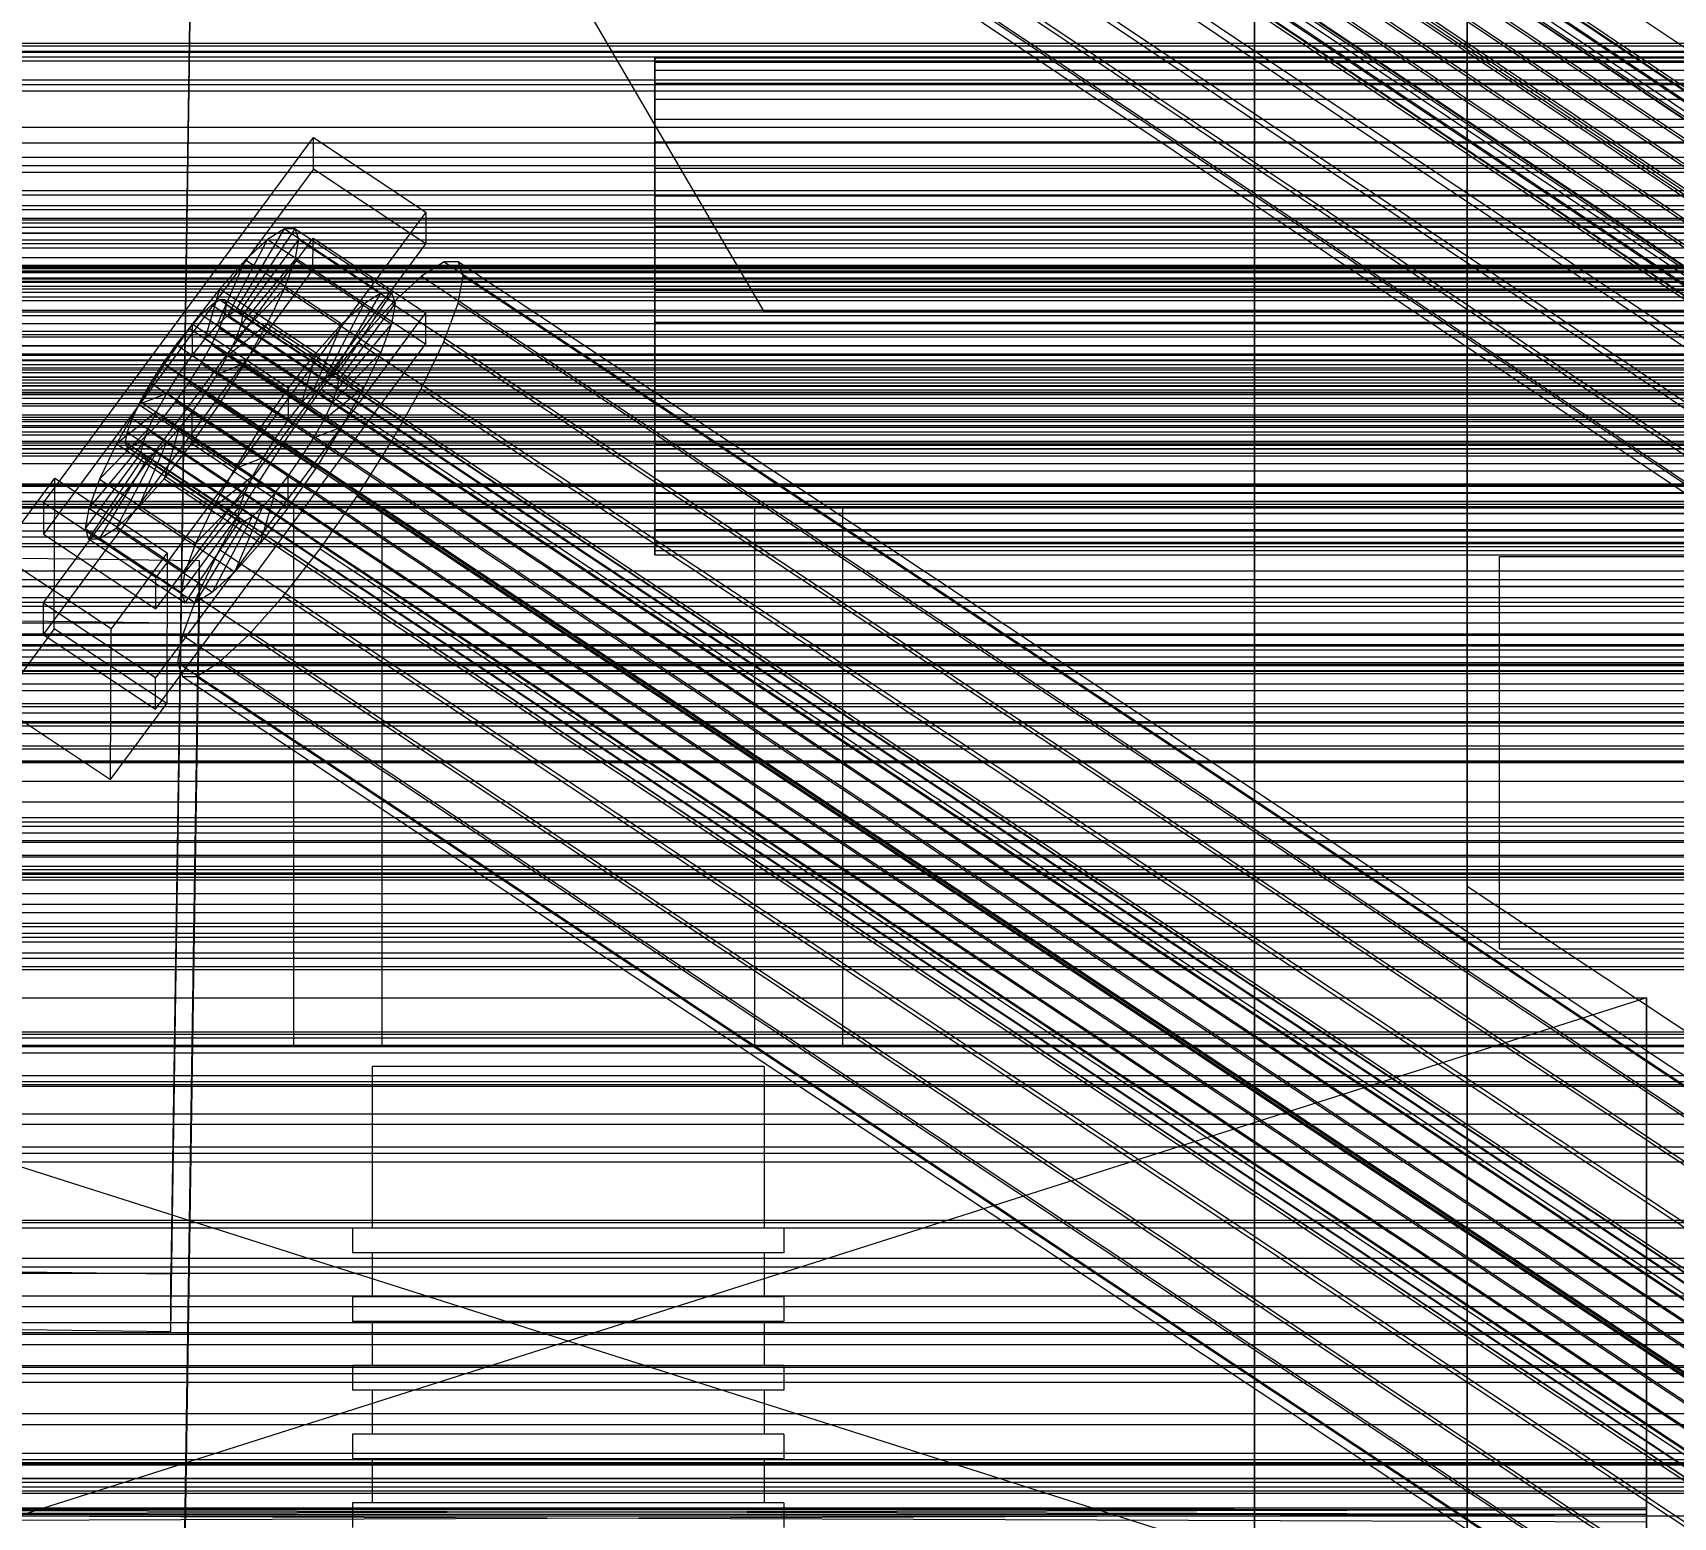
# Model space of a CAD drawing. Header units: millimetres. Extents: x -1970 to 59977, y -50268 to 6837.
# Drawn here: x -374.6 to -207.3, y -33803 to -33651.6 of the extents above; entities that cross this region are included whole.
import ezdxf

# ---------------------------------------------------------------- set-up
doc = ezdxf.new("R2010")
doc.units = ezdxf.units.MM
for name, color, linetype, lineweight in [('COTAS_O', 1, 'Continuous', 0), ('frontal_briquetadora', 7, 'Continuous', 0), ('frontal_C01', 7, 'Continuous', 0), ('frontal_C02', 7, 'Continuous', 0), ('frontal_C03', 7, 'Continuous', 0), ('frontal_mezcladora', 7, 'Continuous', 0), ('frontal_secador', 7, 'Continuous', 0)]:
    doc.layers.add(name, color=color, linetype=linetype, lineweight=lineweight)
doc.dimstyles.new('R19_100', dxfattribs={"dimtxt": 250, "dimasz": 150, "dimexe": 150, "dimexo": 80, "dimgap": 100, "dimtad": 1, "dimtih": 1, "dimtoh": 1, "dimdsep": 46, "dimcen": 0.09, "dimadec": 0, "dimazin": 0, "dimtfac": 1, "dimtdec": 4, "dimtofl": 0, "dimtmove": 0, "dimatfit": 3, "dimfxl": 1, "dimtolj": 1, "dimtzin": 0, "dimarcsym": 0})

# ---------------------------------------------------------------- blocks, each defined once
blk = doc.blocks.new('*D39')
at = {"layer": 'COTAS_O', "color": 0, "lineweight": -2, "transparency": 16777216}
for p, q in [((-1725, -34320), (-1725, -33550)), ((1725, -34320), (1725, -33550)), ((-1575, -33700), (1575, -33700))]:
    blk.add_line(p, q, dxfattribs=at)
at = {"layer": 'COTAS_O', "color": 0, "transparency": 16777216}
for points in [[(-1575, -33675), (-1575, -33725), (-1725, -33700)], [(1575, -33675), (1575, -33725), (1725, -33700)]]:
    blk.add_solid(points, dxfattribs=at)
at = {"layer": 'Defpoints', "color": 0, "transparency": 16777216}
for p in [(1725, -33700), (-1725, -34400), (1725, -34400)]:
    blk.add_point(p, dxfattribs=at)
blk = doc.blocks.new('*D42')
at = {"layer": 'COTAS_O', "color": 0, "lineweight": -2, "transparency": 16777216}
for p, q in [((-570, -33700), (200, -33700)), ((50, -34750), (50, -33850)), ((-570, -34900), (200, -34900))]:
    blk.add_line(p, q, dxfattribs=at)
at = {"layer": 'COTAS_O', "color": 0, "transparency": 16777216}
for points in [[(25, -33850), (75, -33850), (50, -33700)], [(25, -34750), (75, -34750), (50, -34900)]]:
    blk.add_solid(points, dxfattribs=at)
at = {"layer": 'Defpoints', "color": 0, "transparency": 16777216}
for p in [(-650, -33700), (50, -33700), (-650, -34900)]:
    blk.add_point(p, dxfattribs=at)

msp = doc.modelspace()

# ---------------------------------------------------------------- linework, layer by layer
at = {"layer": 'frontal_briquetadora'}
for p, q in [((-348, -33700), (-292, -33700)), ((-348, -33700), (-348, -33755)), ((-301, -33700), (-339, -33700)), ((-339, -33700), (-339, -33755)), ((-301, -33700), (-301, -33755)), ((-292, -33700), (-292, -33755)), ((-225, -33705), (-200, -33705)), ((-225, -33745), (-225, -33705)), ((-225, -33745), (-200, -33745)), ((-210, -33820), (-430, -33750)), ((-430, -33750), (-210, -33750)), ((-210, -33750), (-430, -33820)), ((-210, -33820), (-210, -33750)), ((-210, -33750), (-210, -33844.629)), ((-210, -33750), (-210, -33841.488)), ((-210, -33750), (-210, -33838.284)), ((-210, -33750), (-210, -33835.05)), ((-210, -33750), (-210, -33831.815)), ((-210, -33750), (-210, -33828.612)), ((-210, -33750), (-210, -33825.47)), ((-210, -33750), (-210, -33822.421)), ((-210, -33750), (-210, -33819.494)), ((-210, -33750), (-210, -33816.716)), ((-210, -33750), (-210, -33814.115)), ((-210, -33750), (-210, -33811.715)), ((-210, -33750), (-210, -33809.54)), ((-210, -33750), (-210, -33807.611)), ((-210, -33750), (-210, -33805.946)), ((-210, -33750), (-210, -33804.562)), ((-210, -33750), (-210, -33803.471)), ((-210, -33750), (-210, -33802.684)), ((-210, -33750), (-210, -33802.209)), ((-210, -33750), (-210, -33802.05)), ((-292, -33755), (-348, -33755)), ((-301, -33755), (-339, -33755)), ((-338.019, -33757), (-340, -33757)), ((-340, -33757), (-340, -33773.5)), ((-332.47, -33757), (-338.019, -33757)), ((-324.45, -33757), (-332.47, -33757)), ((-315.55, -33757), (-324.45, -33757)), ((-307.53, -33757), (-315.55, -33757)), ((-301.981, -33757), (-307.53, -33757)), ((-300, -33757), (-301.981, -33757)), ((-300, -33757), (-300, -33773.5)), ((-339.821, -33773.5), (-342, -33773.5)), ((-342, -33773.5), (-342, -33776)), ((-338.019, -33773.5), (-340, -33773.5)), ((-333.717, -33773.5), (-339.821, -33773.5)), ((-332.47, -33773.5), (-338.019, -33773.5)), ((-324.895, -33773.5), (-333.717, -33773.5)), ((-324.45, -33773.5), (-332.47, -33773.5)), ((-315.105, -33773.5), (-324.895, -33773.5)), ((-315.55, -33773.5), (-324.45, -33773.5)), ((-307.53, -33773.5), (-315.55, -33773.5)), ((-306.283, -33773.5), (-315.105, -33773.5)), ((-301.981, -33773.5), (-307.53, -33773.5)), ((-300.179, -33773.5), (-306.283, -33773.5)), ((-300, -33773.5), (-301.981, -33773.5)), ((-298, -33773.5), (-300.179, -33773.5)), ((-298, -33773.5), (-298, -33776)), ((-339.821, -33776), (-342, -33776)), ((-338.019, -33776), (-340, -33776)), ((-340, -33776), (-340, -33780.5)), ((-333.717, -33776), (-339.821, -33776)), ((-332.47, -33776), (-338.019, -33776)), ((-324.895, -33776), (-333.717, -33776)), ((-324.45, -33776), (-332.47, -33776)), ((-315.105, -33776), (-324.895, -33776)), ((-315.55, -33776), (-324.45, -33776)), ((-307.53, -33776), (-315.55, -33776)), ((-306.283, -33776), (-315.105, -33776)), ((-301.981, -33776), (-307.53, -33776)), ((-300.179, -33776), (-306.283, -33776)), ((-300, -33776), (-301.981, -33776)), ((-298, -33776), (-300.179, -33776)), ((-300, -33776), (-300, -33780.5)), ((-339.821, -33780.5), (-342, -33780.5)), ((-342, -33780.5), (-342, -33783)), ((-338.019, -33780.5), (-340, -33780.5)), ((-333.717, -33780.5), (-339.821, -33780.5)), ((-332.47, -33780.5), (-338.019, -33780.5)), ((-324.895, -33780.5), (-333.717, -33780.5)), ((-324.45, -33780.5), (-332.47, -33780.5)), ((-315.105, -33780.5), (-324.895, -33780.5)), ((-315.55, -33780.5), (-324.45, -33780.5)), ((-307.53, -33780.5), (-315.55, -33780.5)), ((-306.283, -33780.5), (-315.105, -33780.5)), ((-301.981, -33780.5), (-307.53, -33780.5)), ((-300.179, -33780.5), (-306.283, -33780.5)), ((-300, -33780.5), (-301.981, -33780.5)), ((-298, -33780.5), (-300.179, -33780.5)), ((-298, -33780.5), (-298, -33783)), ((-339.821, -33783), (-342, -33783)), ((-338.019, -33783), (-340, -33783)), ((-340, -33783), (-340, -33787.5)), ((-333.717, -33783), (-339.821, -33783)), ((-332.47, -33783), (-338.019, -33783)), ((-324.895, -33783), (-333.717, -33783)), ((-324.45, -33783), (-332.47, -33783)), ((-315.105, -33783), (-324.895, -33783)), ((-315.55, -33783), (-324.45, -33783)), ((-307.53, -33783), (-315.55, -33783)), ((-306.283, -33783), (-315.105, -33783)), ((-301.981, -33783), (-307.53, -33783)), ((-300.179, -33783), (-306.283, -33783)), ((-300, -33783), (-301.981, -33783)), ((-298, -33783), (-300.179, -33783)), ((-300, -33783), (-300, -33787.5)), ((-339.821, -33787.5), (-342, -33787.5)), ((-342, -33787.5), (-342, -33790)), ((-338.019, -33787.5), (-340, -33787.5)), ((-333.717, -33787.5), (-339.821, -33787.5)), ((-332.47, -33787.5), (-338.019, -33787.5)), ((-324.895, -33787.5), (-333.717, -33787.5)), ((-324.45, -33787.5), (-332.47, -33787.5)), ((-315.105, -33787.5), (-324.895, -33787.5)), ((-315.55, -33787.5), (-324.45, -33787.5)), ((-307.53, -33787.5), (-315.55, -33787.5)), ((-306.283, -33787.5), (-315.105, -33787.5)), ((-301.981, -33787.5), (-307.53, -33787.5)), ((-300.179, -33787.5), (-306.283, -33787.5)), ((-300, -33787.5), (-301.981, -33787.5)), ((-298, -33787.5), (-300.179, -33787.5)), ((-298, -33787.5), (-298, -33790)), ((-339.821, -33790), (-342, -33790)), ((-338.019, -33790), (-340, -33790)), ((-340, -33790), (-340, -33794.5)), ((-333.717, -33790), (-339.821, -33790)), ((-332.47, -33790), (-338.019, -33790)), ((-324.895, -33790), (-333.717, -33790)), ((-324.45, -33790), (-332.47, -33790)), ((-315.105, -33790), (-324.895, -33790)), ((-315.55, -33790), (-324.45, -33790)), ((-307.53, -33790), (-315.55, -33790)), ((-306.283, -33790), (-315.105, -33790)), ((-301.981, -33790), (-307.53, -33790)), ((-300.179, -33790), (-306.283, -33790)), ((-300, -33790), (-301.981, -33790)), ((-298, -33790), (-300.179, -33790)), ((-300, -33790), (-300, -33794.5)), ((-339.821, -33794.5), (-342, -33794.5)), ((-342, -33794.5), (-342, -33797)), ((-338.019, -33794.5), (-340, -33794.5)), ((-333.717, -33794.5), (-339.821, -33794.5)), ((-332.47, -33794.5), (-338.019, -33794.5)), ((-324.895, -33794.5), (-333.717, -33794.5)), ((-324.45, -33794.5), (-332.47, -33794.5)), ((-315.105, -33794.5), (-324.895, -33794.5)), ((-315.55, -33794.5), (-324.45, -33794.5)), ((-307.53, -33794.5), (-315.55, -33794.5)), ((-306.283, -33794.5), (-315.105, -33794.5)), ((-301.981, -33794.5), (-307.53, -33794.5)), ((-300.179, -33794.5), (-306.283, -33794.5)), ((-300, -33794.5), (-301.981, -33794.5)), ((-298, -33794.5), (-300.179, -33794.5)), ((-298, -33794.5), (-298, -33797)), ((-339.821, -33797), (-342, -33797)), ((-338.019, -33797), (-340, -33797)), ((-340, -33797), (-340, -33801.5)), ((-333.717, -33797), (-339.821, -33797)), ((-332.47, -33797), (-338.019, -33797)), ((-324.895, -33797), (-333.717, -33797)), ((-324.45, -33797), (-332.47, -33797)), ((-315.105, -33797), (-324.895, -33797)), ((-315.55, -33797), (-324.45, -33797)), ((-307.53, -33797), (-315.55, -33797)), ((-306.283, -33797), (-315.105, -33797)), ((-301.981, -33797), (-307.53, -33797)), ((-300.179, -33797), (-306.283, -33797)), ((-300, -33797), (-301.981, -33797)), ((-298, -33797), (-300.179, -33797)), ((-300, -33797), (-300, -33801.5)), ((-339.821, -33801.5), (-342, -33801.5)), ((-342, -33801.5), (-342, -33804)), ((-338.019, -33801.5), (-340, -33801.5)), ((-333.717, -33801.5), (-339.821, -33801.5)), ((-332.47, -33801.5), (-338.019, -33801.5)), ((-324.895, -33801.5), (-333.717, -33801.5)), ((-324.45, -33801.5), (-332.47, -33801.5)), ((-315.105, -33801.5), (-324.895, -33801.5)), ((-315.55, -33801.5), (-324.45, -33801.5)), ((-307.53, -33801.5), (-315.55, -33801.5)), ((-306.283, -33801.5), (-315.105, -33801.5)), ((-301.981, -33801.5), (-307.53, -33801.5)), ((-300.179, -33801.5), (-306.283, -33801.5)), ((-300, -33801.5), (-301.981, -33801.5)), ((-298, -33801.5), (-300.179, -33801.5)), ((-298, -33801.5), (-298, -33804)), ((-210, -33802.05), (-430, -33802.209)), ((-210, -33802.05), (-430, -33802.05)), ((-210, -33802.209), (-430, -33802.05)), ((-210, -33802.209), (-430, -33802.684)), ((-210, -33802.209), (-430, -33802.209)), ((-210, -33802.684), (-430, -33802.209)), ((-210, -33802.684), (-430, -33803.471)), ((-210, -33802.684), (-430, -33802.684)), ((-210, -33803.471), (-430, -33802.684)), ((-210, -33802.05), (-210, -33802.209)), ((-210, -33802.209), (-210, -33802.684)), ((-210, -33802.684), (-210, -33803.471))]:
    msp.add_line(p, q, dxfattribs=at)
at = {"layer": 'frontal_C01'}
for p, q in [((-250, -32680.37), (-250, -35735.764)), ((-250, -35740.498), (-250, -32685.104)), ((-228.298, -33426.447), (-228.298, -33738.634)), ((-228.298, -33744.321), (-228.298, -33432.135)), ((-311.15, -33655.405), (-311.15, -33654.12)), ((-311.15, -33654.12), (-311.15, -33654.563)), ((-311.15, -33654.12), (311.15, -33654.12)), ((-311.15, -33654.563), (-311.15, -33656.702)), ((-311.15, -33654.563), (311.15, -33654.563)), ((-311.15, -33658.33), (-311.15, -33655.405)), ((-311.15, -33655.405), (311.15, -33655.405)), ((-311.15, -33656.702), (-311.15, -33660.394)), ((-311.15, -33656.702), (311.15, -33656.702)), ((-311.15, -33662.695), (-311.15, -33658.33)), ((-311.15, -33658.33), (311.15, -33658.33)), ((-311.15, -33660.394), (-311.15, -33665.385)), ((-311.15, -33660.394), (311.15, -33660.394)), ((-373.501, -33699.511), (-345.969, -33662.272)), ((-345.981, -33665.474), (-345.969, -33662.272)), ((-345.969, -33662.272), (-334.501, -33669.884)), ((-311.15, -33668.203), (-311.15, -33662.695)), ((-311.15, -33662.695), (311.15, -33662.695)), ((-345.981, -33665.474), (-373.513, -33702.713)), ((-334.513, -33673.085), (-345.981, -33665.474)), ((-311.15, -33665.385), (-311.15, -33671.336)), ((-311.15, -33665.385), (311.15, -33665.385)), ((-311.15, -33674.479), (-311.15, -33668.203)), ((-311.15, -33668.203), (311.15, -33668.203)), ((-440, -33670.486), (440, -33670.486)), ((-440, -33670.643), (440, -33670.643)), ((-440, -33670.942), (440, -33670.942)), ((-334.501, -33669.884), (-362.033, -33707.123)), ((-334.501, -33669.884), (-334.513, -33673.085)), ((-440, -33671.401), (440, -33671.401)), ((-440, -33671.978), (440, -33671.978)), ((-440, -33672.709), (440, -33672.709)), ((-373.539, -33709.756), (-346.008, -33672.517)), ((-354.71, -33680.408), (-350.645, -33672.658)), ((-353.892, -33679.895), (-348.918, -33671.576)), ((-353.378, -33679.893), (-347.835, -33671.57)), ((-353.205, -33680.401), (-347.47, -33672.642)), ((-350.645, -33672.658), (-352.899, -33674.744)), ((-348.918, -33671.576), (-350.645, -33672.658)), ((-350.645, -33672.658), (-340.816, -33679.183)), ((-347.835, -33671.57), (-348.918, -33671.576)), ((-348.918, -33671.576), (-339.088, -33678.1)), ((-347.847, -33674.719), (-347.47, -33672.642)), ((-347.835, -33671.57), (-338.005, -33678.095)), ((-347.47, -33672.642), (-347.835, -33671.57)), ((-347.47, -33672.642), (-337.64, -33679.167)), ((-346.02, -33675.719), (-346.008, -33672.517)), ((-346.008, -33672.517), (-334.539, -33680.129)), ((-311.15, -33671.336), (-311.15, -33677.841)), ((311.15, -33671.336), (-311.15, -33671.336)), ((-440, -33673.525), (440, -33673.525)), ((-440, -33674.478), (440, -33674.478)), ((-362.045, -33710.324), (-334.513, -33673.085)), ((-311.15, -33681.095), (-311.15, -33674.479)), ((-311.15, -33674.479), (311.15, -33674.479)), ((-440, -33675.477), (440, -33675.477)), ((-346.02, -33675.719), (-373.551, -33712.958)), ((-355.777, -33681.396), (-352.899, -33674.744)), ((-352.899, -33674.744), (-355.525, -33677.692)), ((-353.384, -33681.384), (-347.847, -33674.719)), ((-352.899, -33674.744), (-343.069, -33681.269)), ((-348.941, -33677.659), (-347.847, -33674.719)), ((-347.847, -33674.719), (-338.017, -33681.244)), ((-334.551, -33683.331), (-346.02, -33675.719)), ((-332.629, -33674.95), (-334.938, -33676.398)), ((-331.181, -33674.943), (-332.629, -33674.95)), ((-332.629, -33674.95), (-148.32, -33797.282)), ((-330.692, -33676.376), (-331.181, -33674.943)), ((-331.181, -33674.943), (-146.872, -33797.274)), ((440, -33676.586), (-440, -33676.586)), ((-440, -33677.7), (440, -33677.7)), ((-355.525, -33677.692), (-358.345, -33681.3)), ((-357.021, -33682.792), (-355.525, -33677.692)), ((-355.525, -33677.692), (-345.695, -33684.216)), ((-353.902, -33682.777), (-348.941, -33677.659)), ((-350.678, -33681.261), (-348.941, -33677.659)), ((-348.941, -33677.659), (-339.111, -33684.183)), ((-334.938, -33676.398), (-337.95, -33679.186)), ((-334.938, -33676.398), (-150.629, -33798.729)), ((-331.197, -33679.153), (-330.692, -33676.376)), ((-330.692, -33676.376), (-146.383, -33798.708)), ((-440, -33678.891), (440, -33678.891)), ((-356.348, -33679.321), (-357.415, -33680.309)), ((-355.53, -33678.808), (-356.348, -33679.321)), ((-356.348, -33679.321), (-142.549, -33821.225)), ((-355.017, -33678.805), (-355.53, -33678.808)), ((-355.53, -33678.808), (-141.731, -33820.712)), ((-355.022, -33680.297), (-354.844, -33679.313)), ((-354.844, -33679.313), (-355.017, -33678.805)), ((-355.017, -33678.805), (-141.218, -33820.71)), ((-354.844, -33679.313), (-141.045, -33821.218)), ((-340.816, -33679.183), (-344.88, -33686.932)), ((-339.088, -33678.1), (-344.062, -33686.42)), ((-338.005, -33678.095), (-343.549, -33686.417)), ((-337.64, -33679.167), (-343.376, -33686.925)), ((-343.069, -33681.269), (-340.816, -33679.183)), ((-337.95, -33679.186), (-341.461, -33683.127)), ((-340.816, -33679.183), (-339.088, -33678.1)), ((-339.088, -33678.1), (-338.005, -33678.095)), ((-337.64, -33679.167), (-338.017, -33681.244)), ((-338.005, -33678.095), (-337.64, -33679.167)), ((-337.95, -33679.186), (-153.641, -33801.518)), ((-332.659, -33683.083), (-331.197, -33679.153)), ((-331.197, -33679.153), (-146.887, -33801.484)), ((-311.15, -33677.841), (-311.15, -33684.456)), ((-311.15, -33677.841), (311.15, -33677.841)), ((-440, -33680.045), (440, -33680.045)), ((-334.539, -33680.129), (-362.071, -33717.368)), ((-357.415, -33680.309), (-358.659, -33681.705)), ((-357.415, -33680.309), (-143.617, -33822.213)), ((-355.777, -33681.396), (-354.71, -33680.408)), ((-355.541, -33681.689), (-355.022, -33680.297)), ((-355.022, -33680.297), (-141.224, -33822.201)), ((-354.71, -33680.408), (-353.892, -33679.895)), ((-344.88, -33686.932), (-354.71, -33680.408)), ((-353.892, -33679.895), (-353.378, -33679.893)), ((-344.062, -33686.42), (-353.892, -33679.895)), ((-353.205, -33680.401), (-353.384, -33681.384)), ((-343.549, -33686.417), (-353.378, -33679.893)), ((-353.378, -33679.893), (-353.205, -33680.401)), ((-343.376, -33686.925), (-353.205, -33680.401)), ((-334.539, -33680.129), (-334.551, -33683.331)), ((-311.15, -33687.6), (-311.15, -33681.095)), ((-311.15, -33681.095), (311.15, -33681.095)), ((-440, -33681.236), (440, -33681.236)), ((-440, -33682.35), (440, -33682.35)), ((-358.345, -33681.3), (-361.166, -33685.322)), ((-358.659, -33681.705), (-359.995, -33683.414)), ((-358.659, -33681.705), (-144.861, -33823.609)), ((-358.345, -33681.3), (-358.357, -33684.501)), ((-358.357, -33684.501), (-357.021, -33682.792)), ((-348.515, -33687.824), (-358.345, -33681.3)), ((-357.021, -33682.792), (-355.777, -33681.396)), ((-347.191, -33689.317), (-357.021, -33682.792)), ((-356.363, -33683.396), (-355.541, -33681.689)), ((-345.947, -33687.921), (-355.777, -33681.396)), ((-355.541, -33681.689), (-141.742, -33823.594)), ((-354.725, -33684.483), (-350.678, -33681.261)), ((-353.902, -33682.777), (-354.725, -33684.483)), ((-353.384, -33681.384), (-353.902, -33682.777)), ((-344.073, -33689.301), (-353.902, -33682.777)), ((-343.554, -33687.909), (-353.384, -33681.384)), ((-352.938, -33685.281), (-350.678, -33681.261)), ((-350.678, -33681.261), (-340.848, -33687.786)), ((-343.069, -33681.269), (-345.947, -33687.921)), ((-345.695, -33684.216), (-343.069, -33681.269)), ((-338.017, -33681.244), (-343.554, -33687.909)), ((-338.017, -33681.244), (-339.111, -33684.183)), ((-440, -33683.459), (440, -33683.459)), ((-440, -33684.458), (440, -33684.458)), ((-362.083, -33720.57), (-334.551, -33683.331)), ((-359.995, -33683.414), (-361.332, -33685.319)), ((-146.196, -33825.318), (-359.995, -33683.414)), ((-359.693, -33686.407), (-358.357, -33684.501)), ((-358.357, -33684.501), (-348.527, -33691.026)), ((-357.434, -33685.3), (-356.363, -33683.396)), ((-356.363, -33683.396), (-142.565, -33825.3)), ((-354.725, -33684.483), (-355.796, -33686.387)), ((-344.895, -33691.008), (-354.725, -33684.483)), ((-348.515, -33687.824), (-345.695, -33684.216)), ((-345.695, -33684.216), (-347.191, -33689.317)), ((-341.461, -33683.127), (-345.231, -33687.95)), ((-339.111, -33684.183), (-344.073, -33689.301)), ((-341.461, -33683.127), (-157.152, -33805.458)), ((-339.111, -33684.183), (-340.848, -33687.786)), ((-334.981, -33687.899), (-332.659, -33683.083)), ((-332.659, -33683.083), (-148.35, -33805.414)), ((-311.15, -33684.456), (-311.15, -33690.732)), ((-311.15, -33684.456), (311.15, -33684.456)), ((-440, -33685.411), (440, -33685.411)), ((-361.166, -33685.322), (-363.797, -33689.485)), ((-361.332, -33685.319), (-362.578, -33687.291)), ((-361.332, -33685.319), (-147.533, -33827.224)), ((-359.693, -33686.407), (-361.166, -33685.322)), ((-361.166, -33685.322), (-351.336, -33691.846)), ((-358.68, -33687.272), (-357.434, -33685.3)), ((-357.434, -33685.3), (-143.635, -33827.204)), ((-355.796, -33686.387), (-352.938, -33685.281)), ((-355.569, -33689.444), (-352.938, -33685.281)), ((-352.938, -33685.281), (-343.108, -33691.805)), ((-440, -33686.227), (440, -33686.227)), ((-440, -33686.958), (440, -33686.958)), ((-440, -33687.534), (440, -33687.534)), ((-362.578, -33687.291), (-363.648, -33689.195)), ((-362.578, -33687.291), (-148.779, -33829.196)), ((-360.939, -33688.379), (-359.693, -33686.407)), ((-360.017, -33689.177), (-358.68, -33687.272)), ((-349.863, -33692.931), (-359.693, -33686.407)), ((-358.68, -33687.272), (-144.881, -33829.176)), ((-355.796, -33686.387), (-357.042, -33688.359)), ((-345.966, -33692.912), (-355.796, -33686.387)), ((-351.336, -33691.846), (-348.515, -33687.824)), ((-348.527, -33691.026), (-348.515, -33687.824)), ((-344.88, -33686.932), (-345.947, -33687.921)), ((-340.848, -33687.786), (-344.895, -33691.008)), ((-344.062, -33686.42), (-344.88, -33686.932)), ((-343.549, -33686.417), (-344.062, -33686.42)), ((-343.554, -33687.909), (-343.376, -33686.925)), ((-343.376, -33686.925), (-343.549, -33686.417)), ((-340.848, -33687.786), (-343.108, -33691.805)), ((-311.15, -33693.551), (-311.15, -33687.6)), ((-311.15, -33687.6), (311.15, -33687.6)), ((-440, -33687.994), (440, -33687.994)), ((-440, -33688.293), (440, -33688.293)), ((-440, -33688.449), (440, -33688.449)), ((-363.797, -33689.485), (-366.057, -33693.504)), ((-363.648, -33689.195), (-364.471, -33690.902)), ((-360.939, -33688.379), (-363.797, -33689.485)), ((-363.797, -33689.485), (-353.967, -33696.009)), ((-363.648, -33689.195), (-149.85, -33831.1)), ((-362.01, -33690.283), (-360.939, -33688.379)), ((-361.352, -33690.886), (-360.017, -33689.177)), ((-351.109, -33694.903), (-360.939, -33688.379)), ((-360.017, -33689.177), (-146.218, -33831.082)), ((-358.39, -33693.466), (-355.569, -33689.444)), ((-357.042, -33688.359), (-358.378, -33690.264)), ((-357.042, -33688.359), (-355.569, -33689.444)), ((-347.212, -33694.883), (-357.042, -33688.359)), ((-355.569, -33689.444), (-345.739, -33695.968)), ((-345.231, -33687.95), (-349.002, -33693.327)), ((-347.191, -33689.317), (-348.527, -33691.026)), ((-345.947, -33687.921), (-347.191, -33689.317)), ((-160.922, -33810.281), (-345.231, -33687.95)), ((-344.895, -33691.008), (-344.073, -33689.301)), ((-344.073, -33689.301), (-343.554, -33687.909)), ((-338.003, -33693.272), (-334.981, -33687.899)), ((-334.981, -33687.899), (-150.672, -33810.23)), ((-362.01, -33690.283), (-366.057, -33693.504)), ((-364.471, -33690.902), (-364.989, -33692.294)), ((-364.471, -33690.902), (-150.672, -33832.806)), ((-362.833, -33691.989), (-362.01, -33690.283)), ((-362.596, -33692.282), (-361.352, -33690.886)), ((-352.18, -33696.807), (-362.01, -33690.283)), ((-361.352, -33690.886), (-147.554, -33832.79)), ((-358.378, -33690.264), (-359.714, -33691.973)), ((-358.378, -33690.264), (-358.39, -33693.466)), ((-348.548, -33696.789), (-358.378, -33690.264)), ((-348.527, -33691.026), (-349.863, -33692.931)), ((-345.966, -33692.912), (-344.895, -33691.008)), ((-311.15, -33690.732), (-311.15, -33696.241)), ((-311.15, -33690.732), (311.15, -33690.732)), ((-362.833, -33691.989), (-367.794, -33697.107)), ((-364.989, -33692.294), (-365.168, -33693.278)), ((-364.989, -33692.294), (-151.191, -33834.199)), ((-363.664, -33693.27), (-362.596, -33692.282)), ((-363.351, -33693.382), (-362.833, -33691.989)), ((-353.003, -33698.513), (-362.833, -33691.989)), ((-362.596, -33692.282), (-148.798, -33834.187)), ((-359.714, -33691.973), (-361.21, -33697.074)), ((-359.714, -33691.973), (-360.958, -33693.37)), ((-349.884, -33698.498), (-359.714, -33691.973)), ((-353.967, -33696.009), (-351.336, -33691.846)), ((-351.336, -33691.846), (-349.863, -33692.931)), ((-343.108, -33691.805), (-345.966, -33692.912)), ((-343.108, -33691.805), (-345.739, -33695.968)), ((-363.53, -33694.365), (-369.265, -33702.123)), ((-363.351, -33693.382), (-368.888, -33700.047)), ((-366.057, -33693.504), (-367.794, -33697.107)), ((-362.025, -33694.358), (-366.09, -33702.108)), ((-366.057, -33693.504), (-356.228, -33700.029)), ((-365.168, -33693.278), (-364.995, -33693.786)), ((-365.168, -33693.278), (-151.369, -33835.182)), ((-364.995, -33693.786), (-364.482, -33693.783)), ((-364.995, -33693.786), (-151.196, -33835.69)), ((-364.482, -33693.783), (-363.664, -33693.27)), ((-364.482, -33693.783), (-150.683, -33835.688)), ((-360.958, -33693.37), (-363.836, -33700.021)), ((-363.664, -33693.27), (-149.865, -33835.175)), ((-363.53, -33694.365), (-363.351, -33693.382)), ((-363.357, -33694.873), (-363.53, -33694.365)), ((-353.7, -33700.89), (-363.53, -33694.365)), ((-353.521, -33699.906), (-363.351, -33693.382)), ((-362.025, -33694.358), (-362.843, -33694.871)), ((-360.958, -33693.37), (-362.025, -33694.358)), ((-352.196, -33700.882), (-362.025, -33694.358)), ((-361.21, -33697.074), (-358.39, -33693.466)), ((-351.128, -33699.894), (-360.958, -33693.37)), ((-358.39, -33693.466), (-348.56, -33699.991)), ((-349.002, -33693.327), (-352.519, -33698.892)), ((-349.863, -33692.931), (-351.109, -33694.903)), ((-349.002, -33693.327), (-164.693, -33815.658)), ((-347.212, -33694.883), (-345.966, -33692.912)), ((-341.52, -33698.837), (-338.003, -33693.272)), ((-338.003, -33693.272), (-153.694, -33815.604)), ((-311.15, -33698.542), (-311.15, -33693.551)), ((-311.15, -33693.551), (311.15, -33693.551)), ((-363.357, -33694.873), (-368.9, -33703.196)), ((-362.843, -33694.871), (-367.817, -33703.19)), ((-362.843, -33694.871), (-363.357, -33694.873)), ((-353.527, -33701.397), (-363.357, -33694.873)), ((-353.014, -33701.395), (-362.843, -33694.871)), ((-356.228, -33700.029), (-353.967, -33696.009)), ((-353.967, -33696.009), (-351.109, -33694.903)), ((-351.109, -33694.903), (-352.18, -33696.807)), ((-345.739, -33695.968), (-348.56, -33699.991)), ((-348.548, -33696.789), (-347.212, -33694.883)), ((-345.739, -33695.968), (-347.212, -33694.883)), ((-378.086, -33704.757), (-372.35, -33696.999)), ((-372.408, -33712.367), (-372.35, -33696.999)), ((-372.35, -33696.999), (-360.882, -33704.61)), ((-367.794, -33697.107), (-368.888, -33700.047)), ((-367.794, -33697.107), (-357.964, -33703.631)), ((-363.836, -33700.021), (-361.21, -33697.074)), ((-361.21, -33697.074), (-351.38, -33703.598)), ((-356.228, -33700.029), (-352.18, -33696.807)), ((-352.18, -33696.807), (-353.003, -33698.513)), ((-349.884, -33698.498), (-348.548, -33696.789)), ((-348.56, -33699.991), (-348.548, -33696.789)), ((-311.15, -33696.241), (-311.15, -33700.606)), ((-311.15, -33696.241), (311.15, -33696.241)), ((-373.501, -33699.511), (-373.513, -33702.713)), ((-362.033, -33707.123), (-373.501, -33699.511)), ((-357.964, -33703.631), (-353.003, -33698.513)), ((-352.519, -33698.892), (-355.541, -33704.266)), ((-353.003, -33698.513), (-353.521, -33699.906)), ((-352.519, -33698.892), (-168.21, -33821.223)), ((-351.38, -33703.598), (-349.884, -33698.498)), ((-351.128, -33699.894), (-349.884, -33698.498)), ((-345.291, -33704.214), (-341.52, -33698.837)), ((-341.52, -33698.837), (-157.211, -33821.169)), ((-311.15, -33702.233), (-311.15, -33698.542)), ((-311.15, -33698.542), (311.15, -33698.542)), ((-368.888, -33700.047), (-369.265, -33702.123)), ((-368.888, -33700.047), (-359.058, -33706.571)), ((-366.09, -33702.108), (-363.836, -33700.021)), ((-363.836, -33700.021), (-354.006, -33706.546)), ((-359.436, -33708.648), (-353.7, -33700.89)), ((-359.058, -33706.571), (-353.521, -33699.906)), ((-357.964, -33703.631), (-356.228, -33700.029)), ((-356.26, -33708.632), (-352.196, -33700.882)), ((-354.006, -33706.546), (-351.128, -33699.894)), ((-353.521, -33699.906), (-353.7, -33700.89)), ((-353.7, -33700.89), (-353.527, -33701.397)), ((-353.014, -33701.395), (-352.196, -33700.882)), ((-352.196, -33700.882), (-351.128, -33699.894)), ((-348.56, -33699.991), (-351.38, -33703.598)), ((-311.15, -33700.606), (-311.15, -33703.531)), ((-311.15, -33700.606), (311.15, -33700.606)), ((-373.513, -33702.713), (-362.045, -33710.324)), ((-369.265, -33702.123), (-368.9, -33703.196)), ((-369.265, -33702.123), (-359.436, -33708.648)), ((-367.817, -33703.19), (-366.09, -33702.108)), ((-366.09, -33702.108), (-356.26, -33708.632)), ((-359.07, -33709.72), (-353.527, -33701.397)), ((-357.987, -33709.715), (-353.014, -33701.395)), ((-353.527, -33701.397), (-353.014, -33701.395)), ((-311.15, -33704.373), (-311.15, -33702.233)), ((-311.15, -33702.233), (311.15, -33702.233)), ((-368.9, -33703.196), (-367.817, -33703.19)), ((-368.9, -33703.196), (-359.07, -33709.72)), ((-367.817, -33703.19), (-357.987, -33709.715)), ((-359.058, -33706.571), (-357.964, -33703.631)), ((-355.541, -33704.266), (-357.863, -33709.081)), ((-355.541, -33704.266), (-171.232, -33826.597)), ((-351.38, -33703.598), (-354.006, -33706.546)), ((-349.061, -33709.038), (-345.291, -33704.214)), ((-345.291, -33704.214), (-160.982, -33826.546)), ((-311.15, -33703.531), (-311.15, -33704.816)), ((-311.15, -33703.531), (311.15, -33703.531)), ((-311.15, -33704.816), (-311.15, -33704.373)), ((-311.15, -33704.373), (311.15, -33704.373)), ((-366.618, -33712.369), (-378.086, -33704.757)), ((-375.644, -33705.166), (-357.646, -33705.408)), ((-360.882, -33704.61), (-366.618, -33712.369)), ((-360.882, -33704.61), (-360.939, -33719.979)), ((-357.646, -33705.408), (-360.514, -33897.355)), ((-357.646, -33705.408), (-357.646, -33711.811)), ((-311.15, -33704.816), (311.15, -33704.816)), ((-362.045, -33710.324), (-362.033, -33707.123)), ((-359.436, -33708.648), (-359.058, -33706.571)), ((-354.006, -33706.546), (-356.26, -33708.632)), ((-359.07, -33709.72), (-359.436, -33708.648)), ((-357.863, -33709.081), (-359.326, -33713.011)), ((-356.26, -33708.632), (-357.987, -33709.715)), ((-357.863, -33709.081), (-173.554, -33831.413)), ((-352.572, -33712.978), (-349.061, -33709.038)), ((-349.061, -33709.038), (-164.752, -33831.369)), ((-373.539, -33709.756), (-373.551, -33712.958)), ((-362.071, -33717.368), (-373.539, -33709.756)), ((-357.987, -33709.715), (-359.07, -33709.72)), ((-372.408, -33712.367), (-378.143, -33720.125)), ((-357.646, -33711.811), (-375.644, -33711.57)), ((-373.551, -33712.958), (-362.083, -33720.57)), ((-360.939, -33719.979), (-372.408, -33712.367)), ((-366.675, -33727.737), (-366.618, -33712.369)), ((-360.514, -33903.759), (-357.646, -33711.811)), ((-359.326, -33713.011), (-359.83, -33715.788)), ((-359.326, -33713.011), (-175.016, -33835.343)), ((-355.584, -33715.767), (-352.572, -33712.978)), ((-352.572, -33712.978), (-168.263, -33835.309)), ((-359.83, -33715.788), (-359.341, -33717.221)), ((-359.83, -33715.788), (-175.521, -33838.119)), ((-357.893, -33717.214), (-355.584, -33715.767)), ((-355.584, -33715.767), (-171.275, -33838.098)), ((-362.083, -33720.57), (-362.071, -33717.368)), ((-359.341, -33717.221), (-357.893, -33717.214)), ((-359.341, -33717.221), (-175.032, -33839.552)), ((-357.893, -33717.214), (-173.584, -33839.545)), ((-378.143, -33720.125), (-366.675, -33727.737)), ((-366.675, -33727.737), (-360.939, -33719.979)), ((-130, -33803.877), (-228.298, -33738.634)), ((-228.298, -33738.634), (-228.298, -34050.821)), ((-228.298, -33738.634), (-228.298, -33744.321)), ((-228.298, -34056.508), (-228.298, -33744.321)), ((-228.298, -33744.321), (-130, -33809.565)), ((-450, -33797.635), (450, -33797.635))]:
    msp.add_line(p, q, dxfattribs=at)
at = {"layer": 'frontal_C02'}
for p, q in [((-250, -32976.99), (-250, -35767.535)), ((-250, -35772.314), (-250, -32981.769)), ((-355.017, -33557.332), (-141.218, -33700.574)), ((-357.415, -33559.019), (-143.617, -33702.261)), ((-356.348, -33557.977), (-142.549, -33701.219)), ((-355.53, -33557.402), (-141.731, -33700.643)), ((-355.022, -33558.694), (-141.224, -33701.935)), ((-354.844, -33557.773), (-141.045, -33701.014)), ((-358.659, -33560.456), (-144.861, -33703.698)), ((-355.541, -33560.032), (-141.742, -33703.274)), ((-146.196, -33705.433), (-359.995, -33562.191)), ((-356.363, -33561.697), (-142.565, -33704.939)), ((-357.434, -33563.575), (-143.635, -33706.817)), ((-341.461, -33562.381), (-157.152, -33685.865)), ((-361.332, -33564.105), (-147.533, -33707.346)), ((-358.68, -33565.538), (-144.881, -33708.779)), ((-362.578, -33566.068), (-148.779, -33709.309)), ((-160.922, -33690.761), (-345.231, -33567.277)), ((-363.648, -33567.946), (-149.85, -33711.187)), ((-360.017, -33567.452), (-146.218, -33710.693)), ((-364.471, -33569.611), (-150.672, -33712.852)), ((-362.596, -33570.624), (-148.798, -33713.865)), ((-361.352, -33569.187), (-147.554, -33712.428)), ((-365.168, -33571.87), (-151.369, -33715.112)), ((-364.995, -33572.311), (-151.196, -33715.552)), ((-364.989, -33570.949), (-151.191, -33714.191)), ((-364.482, -33572.241), (-150.683, -33715.482)), ((-363.664, -33571.666), (-149.865, -33714.907)), ((-338.003, -33571.183), (-153.694, -33694.667)), ((-349.002, -33572.678), (-164.693, -33696.162)), ((-341.52, -33576.722), (-157.211, -33700.206)), ((-352.519, -33578.218), (-168.21, -33701.702)), ((-345.291, -33582.124), (-160.982, -33705.608)), ((-355.541, -33583.517), (-171.232, -33707.001)), ((-357.646, -33584.424), (-360.514, -33778.191)), ((-349.061, -33587.019), (-164.752, -33710.503)), ((-357.863, -33588.216), (-173.554, -33711.7)), ((-360.514, -33784.037), (-357.646, -33590.27)), ((-359.326, -33591.994), (-175.016, -33715.478)), ((-352.572, -33591.076), (-168.263, -33714.56)), ((-355.584, -33594.016), (-171.275, -33717.5)), ((-359.83, -33594.593), (-175.521, -33718.077)), ((-359.341, -33595.837), (-175.032, -33719.321)), ((-357.893, -33595.64), (-173.584, -33719.124)), ((-228.298, -33617.653), (-228.298, -33902.474)), ((-228.298, -33908.215), (-228.298, -33623.394)), ((-425, -33772.681), (425, -33772.681)), ((-360.514, -33778.191), (-378.512, -33777.948)), ((-360.514, -33784.037), (-360.514, -33778.191)), ((425, -33784.157), (-425, -33784.157)), ((-378.512, -33783.793), (-360.514, -33784.037)), ((425, -33787.528), (-425, -33787.528)), ((-425, -33799.004), (425, -33799.004))]:
    msp.add_line(p, q, dxfattribs=at)
at = {"layer": 'frontal_C03'}
for p, q in [((-1250, -33652.647), (1250, -33652.647)), ((1250, -33652.938), (-1250, -33652.938)), ((-1250, -33653.444), (1250, -33653.444)), ((1250, -33653.591), (-1250, -33653.591)), ((-1250, -33654.029), (1250, -33654.029)), ((1250, -33654.473), (-1250, -33654.473)), ((-1500, -33656.859), (1500, -33656.859)), ((-1250, -33656.367), (1250, -33656.367)), ((-1250, -33657.496), (1250, -33657.496)), ((-1250, -33661.215), (1250, -33661.215)), ((-1250, -33662.812), (1250, -33662.812)), ((1250, -33664.279), (-1250, -33664.279)), ((1250, -33665.16), (-1250, -33665.16)), ((1250, -33665.814), (-1250, -33665.814)), ((-1250, -33667.659), (1250, -33667.659)), ((1250, -33668.121), (-1250, -33668.121)), ((-1250, -33669.178), (1250, -33669.178)), ((-1250, -33669.615), (1250, -33669.615)), ((1250, -33672.031), (-1250, -33672.031)), ((1250, -33673.088), (-1250, -33673.088)), ((-1268, -33675.632), (1268, -33675.632)), ((-1268, -33675.857), (1268, -33675.857)), ((-1268, -33676.021), (1268, -33676.021)), ((-1250, -33675.259), (1250, -33675.259)), ((1250, -33675.395), (-1250, -33675.395)), ((1250, -33676.049), (-1250, -33676.049)), ((-1268, -33676.679), (1268, -33676.679)), ((-1268, -33676.996), (1268, -33676.996)), ((1250, -33676.93), (-1250, -33676.93)), ((1250, -33677.44), (-1250, -33677.44)), ((-1268, -33678.042), (1268, -33678.042)), ((-1268, -33678.491), (1268, -33678.491)), ((-1268, -33679.855), (1268, -33679.855)), ((-1268, -33680.405), (1268, -33680.405)), ((-1268, -33681.992), (1268, -33681.992)), ((1268, -33682.606), (-1268, -33682.606)), ((-1268, -33684.309), (1268, -33684.309)), ((-1250, -33683.498), (1250, -33683.498)), ((-1268, -33684.944), (1268, -33684.944)), ((-1250, -33685.756), (1250, -33685.756)), ((-1268, -33686.648), (1268, -33686.648)), ((-1268, -33687.261), (1268, -33687.261)), ((1250, -33686.737), (-1250, -33686.737)), ((1250, -33687.618), (-1250, -33687.618)), ((-1268, -33688.849), (1268, -33688.849)), ((-1268, -33689.399), (1268, -33689.399)), ((1250, -33688.271), (-1250, -33688.271)), ((-1268, -33690.762), (1268, -33690.762)), ((-1268, -33691.211), (1268, -33691.211)), ((1250, -33690.579), (-1250, -33690.579)), ((-1268, -33692.257), (1268, -33692.257)), ((-1268, -33692.575), (1268, -33692.575)), ((-1250, -33691.636), (1250, -33691.636)), ((-1250, -33691.813), (1250, -33691.813)), ((-1268, -33693.233), (1268, -33693.233)), ((-1268, -33693.397), (1268, -33693.397)), ((-1268, -33693.621), (1268, -33693.621)), ((-1250, -33693.994), (1250, -33693.994)), ((1250, -33694.488), (-1250, -33694.488)), ((1250, -33695.546), (-1250, -33695.546)), ((1250, -33697.853), (-1250, -33697.853)), ((1250, -33698.506), (-1250, -33698.506)), ((1250, -33699.388), (-1250, -33699.388)), ((-1250, -33699.639), (1250, -33699.639)), ((-1250, -33701.595), (1250, -33701.595)), ((-1250, -33706.442), (1250, -33706.442)), ((-1250, -33708.038), (1250, -33708.038)), ((1250, -33709.194), (-1250, -33709.194)), ((1250, -33710.076), (-1250, -33710.076)), ((1250, -33710.729), (-1250, -33710.729)), ((-1250, -33711.758), (1250, -33711.758)), ((-1250, -33712.887), (1250, -33712.887)), ((1250, -33713.036), (-1250, -33713.036)), ((-1250, -33714.094), (1250, -33714.094)), ((-1250, -33715.225), (1250, -33715.225)), ((-1250, -33715.809), (1250, -33715.809)), ((-1250, -33716.607), (1250, -33716.607)), ((1250, -33716.946), (-1250, -33716.946)), ((1250, -33718.003), (-1250, -33718.003)), ((1250, -33720.311), (-1250, -33720.311)), ((1250, -33720.964), (-1250, -33720.964)), ((1250, -33721.845), (-1250, -33721.845)), ((1250, -33731.652), (-1250, -33731.652)), ((1250, -33732.533), (-1250, -33732.533)), ((1250, -33733.187), (-1250, -33733.187)), ((-1500, -33735.441), (1500, -33735.441)), ((1250, -33735.494), (-1250, -33735.494)), ((1530, -33737.417), (-1530, -33737.417)), ((-1250, -33736.551), (1250, -33736.551)), ((1250, -33739.403), (-1250, -33739.403)), ((1250, -33740.461), (-1250, -33740.461)), ((1530, -33742.417), (-1530, -33742.417)), ((1250, -33742.768), (-1250, -33742.768)), ((1250, -33743.422), (-1250, -33743.422)), ((1250, -33744.303), (-1250, -33744.303)), ((1500, -33746.85), (-1500, -33746.85)), ((1500, -33747.135), (-1500, -33747.135)), ((1250, -33754.109), (-1250, -33754.109)), ((1250, -33754.991), (-1250, -33754.991)), ((1250, -33755.644), (-1250, -33755.644)), ((1250, -33757.952), (-1250, -33757.952)), ((-1500, -33758.543), (1500, -33758.543)), ((-1250, -33759.009), (1250, -33759.009)), ((1250, -33761.861), (-1250, -33761.861)), ((1250, -33762.918), (-1250, -33762.918)), ((1250, -33765.226), (-1250, -33765.226)), ((1250, -33765.879), (-1250, -33765.879)), ((1250, -33766.761), (-1250, -33766.761)), ((1250, -33776.567), (-1250, -33776.567)), ((1250, -33777.448), (-1250, -33777.448)), ((1250, -33778.102), (-1250, -33778.102)), ((1250, -33780.409), (-1250, -33780.409)), ((-1250, -33781.467), (1250, -33781.467)), ((1250, -33784.319), (-1250, -33784.319)), ((1250, -33785.376), (-1250, -33785.376)), ((1250, -33787.683), (-1250, -33787.683)), ((1250, -33788.337), (-1250, -33788.337)), ((1250, -33789.218), (-1250, -33789.218)), ((1530, -33792.417), (-1530, -33792.417)), ((-1250, -33796.431), (1250, -33796.431)), ((1530, -33797.417), (-1530, -33797.417)), ((-1250, -33797.064), (1250, -33797.064)), ((-1250, -33797.528), (1250, -33797.528)), ((1250, -33799.025), (-1250, -33799.025)), ((-1250, -33799.383), (1250, -33799.383)), ((1250, -33799.906), (-1250, -33799.906)), ((-1250, -33800.28), (1250, -33800.28)), ((1250, -33800.56), (-1250, -33800.56)), ((1250, -33802.867), (-1250, -33802.867))]:
    msp.add_line(p, q, dxfattribs=at)
at = {"layer": 'frontal_mezcladora'}
for p, q in [((-300, -33680), (-575, -33210)), ((-300, -33680), (300, -33680)), ((-650, -33700), (650, -33700)), ((-650, -33730), (650, -33730)), ((-625, -33730), (625, -33730))]:
    msp.add_line(p, q, dxfattribs=at)
at = {"layer": 'frontal_secador'}
for p, q in [((-1250, -33676), (1250, -33676)), ((-1250, -33682), (1250, -33682)), ((-1250, -33685), (1250, -33685)), ((1250, -33686), (-1250, -33686)), ((-1250, -33686.659), (1250, -33686.659)), ((1250, -33689.659), (-1250, -33689.659)), ((-1250, -33691), (1250, -33691)), ((1250, -33694), (-1250, -33694)), ((-1250, -33694.728), (1250, -33694.728)), ((-1250, -33697.588), (1250, -33697.588)), ((1250, -33697.611), (-1250, -33697.611)), ((1250, -33697.728), (-1250, -33697.728)), ((-1250, -33699.387), (1250, -33699.387)), ((1250, -33699.918), (-1250, -33699.918)), ((-1250, -33700), (1250, -33700)), ((1250, -33700.588), (-1250, -33700.588)), ((1250, -33702.387), (-1250, -33702.387)), ((1250, -33703), (-1250, -33703)), ((-1250, -33703.65), (1250, -33703.65)), ((1250, -33704), (-1250, -33704)), ((1250, -33707.382), (-1250, -33707.382)), ((-1250, -33708), (1250, -33708)), ((1250, -33709.689), (-1250, -33709.689)), ((1250, -33714), (-1250, -33714)), ((1250, -33714.545), (-1250, -33714.545)), ((1250, -33716), (-1250, -33716)), ((1250, -33716.144), (-1250, -33716.144)), ((1250, -33716.709), (-1250, -33716.709)), ((1250, -33718.686), (-1250, -33718.686)), ((1250, -33720), (-1250, -33720)), ((1320, -33722), (-1320, -33722)), ((1320, -33722.273), (-1320, -33722.273)), ((1250, -33722), (-1250, -33722)), ((1320, -33723.072), (-1320, -33723.072)), ((1320, -33724.343), (-1320, -33724.343)), ((1250, -33724.651), (-1250, -33724.651)), ((1320, -33726), (-1320, -33726)), ((1250, -33725.859), (-1250, -33725.859)), ((-1250, -33726), (1250, -33726)), ((1320, -33727.929), (-1320, -33727.929)), ((-1320, -33730), (1320, -33730)), ((-1250, -33730), (1250, -33730)), ((1320, -33732.071), (-1320, -33732.071)), ((1320, -33734), (-1320, -33734)), ((1250, -33734.141), (-1250, -33734.141)), ((1320, -33735.657), (-1320, -33735.657)), ((1320, -33736.928), (-1320, -33736.928)), ((1320, -33737.727), (-1320, -33737.727)), ((1320, -33738), (-1320, -33738)), ((1250, -33737.285), (-1250, -33737.285)), ((1250, -33738), (-1250, -33738)), ((1250, -33741.314), (-1250, -33741.314)), ((1250, -33743.856), (-1250, -33743.856)), ((1250, -33745.455), (-1250, -33745.455)), ((1250, -33746), (-1250, -33746)), ((1360, -33753.5), (-1360, -33753.5)), ((1250, -33753.75), (-1250, -33753.75)), ((1360, -33754.863), (-1360, -33754.863)), ((1360, -33758.859), (-1360, -33758.859)), ((1360, -33765.216), (-1360, -33765.216)), ((1250, -33772.924), (-1250, -33772.924)), ((1360, -33773.5), (-1360, -33773.5)), ((1360, -33783.147), (-1360, -33783.147)), ((-1360, -33793.5), (1360, -33793.5)), ((-1250, -33793.5), (1250, -33793.5))]:
    msp.add_line(p, q, dxfattribs=at)

# ---------------------------------------------------------------- dimensions: what is measured, and where the dimension line sits
at = {"layer": 'COTAS_O'}
for p1, p2, distance, picture, middle in [((-1725, -34400), (1725, -34400), 700, '*D39', (0, -33700)), ((-650, -34900), (-650, -33700), -700, '*D42', (50, -34300))]:
    dim = msp.add_aligned_dim(p1=p1, p2=p2, distance=distance, text='<> O', dimstyle='R19_100', dxfattribs=at)
    dim.commit()
    dim.dimension.update_dxf_attribs({"geometry": picture, "text_midpoint": middle})

doc.saveas('drawing.dxf')
